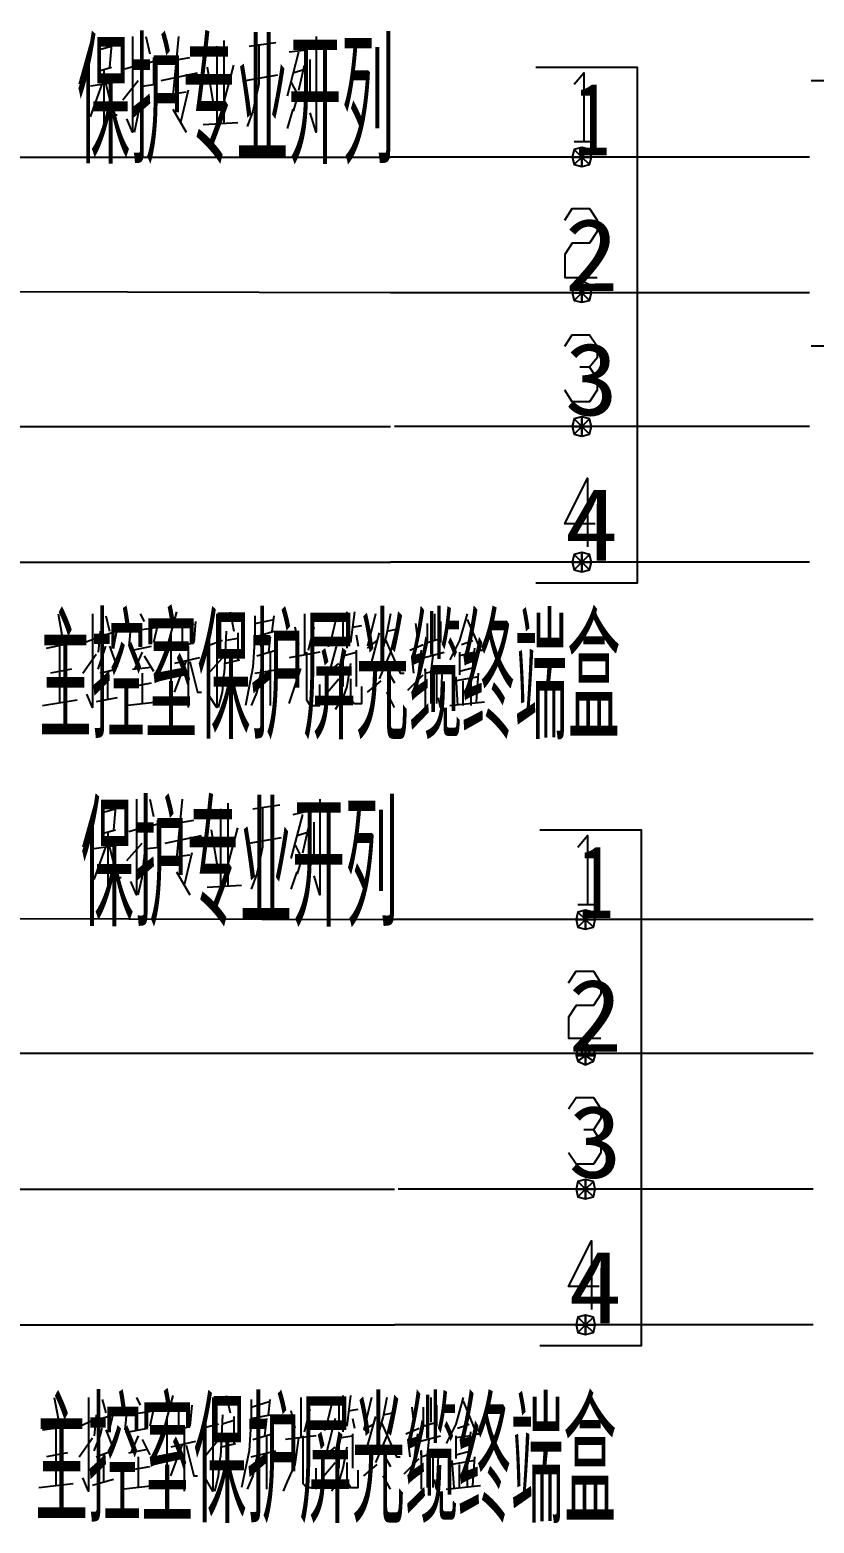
# Model space of a CAD drawing. Header units: metres. Extents: x 17 to 1757, y 17 to 1207.
# Drawn here: x 1166.2 to 1225.2, y 564.7 to 677.2 of the extents above; entities that cross this region are included whole.
import ezdxf

# ---------------------------------------------------------------- set-up
doc = ezdxf.new("R2010")
doc.units = ezdxf.units.M
for name, color, linetype in [('LINES', 7, 'Continuous'), ('POLYLINES', 4, 'Continuous'), ('RECTS', 7, 'Continuous'), ('TEXTS', 3, 'Continuous')]:
    doc.layers.add(name, color=color, linetype=linetype)

msp = doc.modelspace()

# ---------------------------------------------------------------- linework, layer by layer
at = {"layer": 'LINES'}
for p, q in [((1170.89, 676.66), (1169.88, 673.06)), ((1174.92, 676.66), (1175.21, 675.36)), ((1177.37, 676.66), (1176.94, 672.19)), ((1180.82, 670.18), (1180.82, 676.37)), ((1182.7, 675.94), (1184.71, 676.22)), ((1170.6, 675.22), (1170.6, 669.6)), ((1171.32, 676.08), (1171.32, 673.78)), ((1171.32, 675.65), (1172.33, 675.94)), ((1172.33, 676.08), (1172.18, 674.35)), ((1174.63, 675.22), (1174.63, 672.19)), ((1175.5, 675.07), (1175.5, 673.06)), ((1176.5, 674.78), (1178.23, 675.07)), ((1180.25, 675.94), (1180.25, 670.18)), ((1184.14, 676.08), (1184.14, 669.6)), ((1185.58, 672.19), (1186.44, 675.5)), ((1185.72, 675.5), (1187.02, 675.65)), ((1171.32, 674.06), (1172.33, 674.35)), ((1171.75, 674.21), (1171.75, 669.46)), ((1174.34, 674.5), (1173.34, 674.21)), ((1175.5, 674.78), (1174.63, 674.5)), ((1176.07, 673.34), (1178.81, 673.92)), ((1179.53, 674.35), (1179.96, 671.76)), ((1180.82, 671.76), (1181.54, 674.5)), ((1186.01, 673.92), (1186.87, 674.21)), ((1186.44, 672.62), (1186.87, 674.5)), ((1187.3, 672.05), (1187.3, 674.93)), ((1172.62, 673.2), (1170.74, 672.91)), ((1170.74, 670.61), (1171.61, 673.06)), ((1173.19, 671.9), (1174.34, 673.34)), ((1174.63, 672.91), (1175.64, 673.06)), ((1182.41, 673.34), (1184.86, 673.78)), ((1185.86, 673.2), (1186.3, 672.34)), ((1176.94, 672.34), (1177.94, 672.48)), ((1178.09, 672.62), (1177.51, 670.18)), ((1186.44, 672.48), (1186.01, 671.04)), ((1176.94, 671.18), (1177.94, 669.46)), ((1185.58, 669.74), (1186.01, 671.18)), ((1179.24, 670.03), (1181.83, 670.18)), ((1207.18, 668.74), (1208.47, 668.74)), ((1135.75, 667.58), (1193.35, 667.58)), ((1224.89, 667.58), (1193.35, 667.58)), ((1193.35, 657.36), (1135.75, 657.5)), ((1224.89, 657.36), (1193.35, 657.36)), ((1135.75, 647.28), (1193.35, 647.28)), ((1224.89, 647.28), (1193.64, 647.28)), ((1135.75, 637.06), (1193.35, 637.06)), ((1224.89, 637.06), (1193.35, 637.06)), ((1168.3, 633.17), (1168.58, 631.58)), ((1171.9, 633.02), (1172.18, 631.87)), ((1173.77, 632.3), (1173.62, 630.72)), ((1174.49, 633.17), (1174.78, 632.59)), ((1175.78, 632.3), (1175.5, 631.01)), ((1177.22, 633.31), (1176.22, 629.57)), ((1177.66, 632.74), (1177.66, 630.43)), ((1177.66, 632.16), (1178.52, 632.45)), ((1178.66, 632.59), (1178.52, 631.01)), ((1181.26, 633.31), (1181.54, 631.87)), ((1183.13, 632.45), (1184.57, 632.74)), ((1184.42, 631.87), (1184.57, 633.02)), ((1186.87, 633.17), (1186.87, 630.14)), ((1189.32, 633.17), (1188.74, 630.72)), ((1189.75, 632.74), (1189.75, 630.86)), ((1190.04, 633.31), (1190.04, 630.58)), ((1190.62, 633.31), (1190.33, 631.01)), ((1190.47, 632.16), (1191.19, 632.3)), ((1192.2, 633.17), (1191.62, 630.72)), ((1195.22, 632.45), (1195.37, 631.3)), ((1196.09, 632.45), (1196.09, 631.01)), ((1196.66, 633.17), (1196.66, 631.15)), ((1197.1, 632.59), (1197.1, 631.01)), ((1171.18, 631.3), (1170.31, 631.01)), ((1171.46, 631.87), (1171.32, 630.29)), ((1172.76, 631.87), (1171.46, 631.44)), ((1172.47, 630.58), (1172.76, 632.02)), ((1173.77, 631.87), (1175.78, 632.16)), ((1176.79, 631.73), (1176.79, 626.11)), ((1180.68, 631.15), (1179.53, 630.72)), ((1180.97, 631.87), (1180.82, 628.7)), ((1181.83, 631.3), (1180.97, 631.15)), ((1181.83, 631.73), (1181.83, 629.71)), ((1183.13, 631.44), (1184.57, 631.87)), ((1183.42, 631.3), (1183.7, 630.29)), ((1184.28, 631.44), (1184.14, 630.29)), ((1186.44, 630.86), (1186.15, 632.16)), ((1187.16, 630.43), (1187.59, 632.16)), ((1189.46, 631.44), (1188.74, 628.85)), ((1190.76, 631.58), (1190.9, 630.72)), ((1191.62, 630.58), (1192.34, 631.15)), ((1192.49, 631.73), (1191.77, 628.99)), ((1193.06, 631.87), (1193.78, 632.02)), ((1196.09, 631.01), (1197.1, 631.3)), ((1198.68, 630.86), (1199.54, 631.15)), ((1167.43, 630.58), (1169.45, 631.01)), ((1168.44, 626.54), (1168.44, 630.72)), ((1170.17, 628.7), (1171.18, 630.14)), ((1172.18, 630.72), (1172.76, 629.14)), ((1173.91, 630.43), (1175.35, 630.72)), ((1174.63, 630.29), (1174.06, 628.99)), ((1174.78, 630), (1175.5, 628.85)), ((1177.66, 630.72), (1178.52, 631.01)), ((1178.09, 630.72), (1178.09, 626.11)), ((1183.27, 630), (1184.71, 630.43)), ((1184.28, 630.29), (1184.28, 626.26)), ((1188.02, 630.29), (1185.72, 629.86)), ((1188.6, 630.72), (1189.32, 631.01)), ((1189.75, 630.29), (1189.75, 627.7)), ((1189.75, 630), (1190.76, 630.29)), ((1190.76, 630.43), (1190.76, 627.7)), ((1194.79, 630.43), (1195.8, 630.86)), ((1195.66, 630.43), (1195.37, 628.27)), ((1195.8, 629.86), (1197.38, 630.29)), ((1196.52, 630), (1196.38, 628.85)), ((1199.69, 630.29), (1198.54, 630)), ((1198.54, 630.29), (1198.54, 628.56)), ((1199.54, 629.14), (1199.69, 630.58)), ((1169.3, 628.99), (1167.72, 628.7)), ((1171.46, 628.7), (1172.62, 628.99)), ((1173.91, 628.99), (1175.35, 629.14)), ((1178.95, 629.86), (1177.08, 629.42)), ((1177.08, 627.26), (1177.94, 629.57)), ((1179.53, 628.56), (1180.68, 629.86)), ((1180.82, 629.42), (1181.98, 629.71)), ((1183.13, 628.7), (1185, 628.99)), ((1185.72, 626.4), (1186.58, 629.06)), ((1188.6, 628.7), (1189.46, 629.42)), ((1192.63, 629.57), (1191.62, 628.99)), ((1194.94, 629.86), (1195.08, 628.7)), ((1195.94, 628.7), (1197.24, 628.99)), ((1198.54, 628.85), (1199.69, 629.14)), ((1172.04, 626.69), (1172.04, 628.85)), ((1173.91, 627.7), (1175.35, 627.98)), ((1174.63, 628.7), (1174.63, 626.4)), ((1188.02, 626.26), (1188.02, 627.84)), ((1188.6, 627.26), (1189.46, 628.27)), ((1191.62, 627.26), (1192.63, 628.13)), ((1193.21, 628.7), (1193.64, 627.98)), ((1194.65, 627.41), (1195.8, 628.56)), ((1196.38, 628.85), (1196.38, 626.4)), ((1196.81, 628.85), (1196.81, 626.4)), ((1199.98, 628.42), (1198.25, 628.13)), ((1198.25, 628.42), (1198.39, 626.26)), ((1198.82, 626.26), (1198.82, 628.13)), ((1199.4, 628.27), (1199.4, 626.26)), ((1199.83, 626.54), (1199.98, 628.7)), ((1167.14, 626.26), (1169.74, 626.69)), ((1172.76, 626.83), (1171.18, 626.54)), ((1193.64, 626.11), (1193.06, 627.26)), ((1173.34, 626.26), (1175.78, 626.54)), ((1197.82, 626.26), (1200.41, 626.54)), ((1171.18, 619.2), (1170.17, 615.6)), ((1175.21, 619.2), (1175.5, 617.9)), ((1177.66, 619.2), (1177.22, 614.74)), ((1181.11, 612.72), (1181.11, 618.91)), ((1182.98, 618.48), (1185, 618.77)), ((1170.89, 617.76), (1170.89, 612.14)), ((1171.61, 618.62), (1171.61, 616.32)), ((1171.61, 618.19), (1172.62, 618.48)), ((1172.62, 618.62), (1172.47, 616.9)), ((1174.92, 617.76), (1174.78, 614.74)), ((1175.78, 617.62), (1175.78, 615.6)), ((1176.79, 617.33), (1178.52, 617.62)), ((1180.54, 618.48), (1180.54, 612.72)), ((1184.42, 618.62), (1184.42, 612.14)), ((1185.86, 614.74), (1186.73, 618.05)), ((1186.01, 618.05), (1187.3, 618.34)), ((1171.61, 616.61), (1172.62, 616.9)), ((1172.04, 616.75), (1172.04, 612)), ((1174.63, 617.04), (1173.62, 616.75)), ((1175.78, 617.33), (1174.92, 617.04)), ((1179.82, 616.9), (1180.25, 614.3)), ((1181.11, 614.3), (1181.83, 617.04)), ((1186.3, 616.46), (1187.16, 616.75)), ((1186.73, 615.17), (1187.16, 617.04)), ((1187.59, 614.59), (1187.59, 617.47)), ((1172.9, 615.74), (1171.03, 615.46)), ((1171.03, 613.15), (1171.9, 615.6)), ((1173.48, 614.59), (1174.63, 615.89)), ((1174.78, 615.46), (1175.93, 615.6)), ((1176.36, 615.89), (1179.1, 616.46)), ((1182.7, 615.89), (1185.14, 616.32)), ((1186.15, 615.74), (1186.58, 614.88)), ((1177.22, 614.88), (1178.23, 615.02)), ((1178.38, 615.17), (1177.8, 612.72)), ((1186.73, 615.02), (1186.3, 613.58)), ((1177.22, 613.73), (1178.23, 612)), ((1185.86, 612.43), (1186.3, 613.73)), ((1179.53, 612.58), (1182.12, 612.72)), ((1207.46, 611.28), (1208.76, 611.28)), ((1136.04, 610.27), (1193.64, 610.13)), ((1225.18, 610.13), (1193.64, 610.13)), ((1193.64, 600.05), (1136.04, 600.05)), ((1225.18, 600.05), (1193.64, 600.05)), ((1136.04, 589.82), (1193.64, 589.82)), ((1225.18, 589.82), (1193.93, 589.82)), ((1136.04, 579.6), (1193.64, 579.6)), ((1225.18, 579.6), (1193.64, 579.6)), ((1168.01, 574.13), (1168.3, 572.54)), ((1171.61, 573.98), (1171.9, 572.98)), ((1174.2, 574.13), (1174.49, 573.55)), ((1176.94, 574.27), (1175.93, 570.53)), ((1180.97, 574.27), (1181.26, 572.98)), ((1182.84, 573.41), (1184.28, 573.84)), ((1184.14, 572.83), (1184.28, 573.98)), ((1186.58, 574.13), (1186.58, 571.1)), ((1189.03, 574.13), (1188.46, 571.82)), ((1189.46, 573.84), (1189.46, 571.82)), ((1189.75, 574.27), (1189.75, 571.54)), ((1190.33, 574.27), (1190.04, 571.97)), ((1191.91, 574.13), (1191.34, 571.68)), ((1196.38, 574.13), (1196.38, 572.26)), ((1171.18, 572.83), (1171.03, 571.25)), ((1172.47, 572.83), (1171.18, 572.4)), ((1172.18, 571.68), (1172.47, 572.98)), ((1173.48, 573.26), (1173.34, 571.68)), ((1173.48, 572.83), (1175.5, 573.12)), ((1175.5, 573.26), (1175.21, 571.97)), ((1176.5, 572.69), (1176.5, 567.22)), ((1177.37, 573.7), (1177.37, 571.39)), ((1177.37, 573.26), (1178.23, 573.41)), ((1178.38, 573.55), (1178.23, 571.97)), ((1180.68, 572.83), (1180.54, 569.66)), ((1181.54, 572.69), (1181.54, 570.67)), ((1182.84, 572.54), (1184.28, 572.83)), ((1186.15, 571.82), (1185.86, 573.12)), ((1186.87, 571.54), (1187.3, 573.26)), ((1190.18, 573.12), (1190.9, 573.26)), ((1192.2, 572.69), (1191.48, 570.1)), ((1192.78, 572.83), (1193.5, 572.98)), ((1194.94, 573.41), (1195.08, 572.26)), ((1195.8, 573.41), (1195.8, 571.97)), ((1196.81, 573.55), (1196.81, 571.97)), ((1167.14, 571.68), (1169.16, 571.97)), ((1168.15, 567.5), (1168.15, 571.82)), ((1170.89, 572.4), (1170.02, 571.97)), ((1171.9, 571.68), (1172.47, 570.24)), ((1173.62, 571.54), (1175.06, 571.82)), ((1177.37, 571.68), (1178.23, 571.97)), ((1177.8, 571.82), (1177.8, 567.07)), ((1180.39, 572.11), (1179.24, 571.82)), ((1181.54, 572.4), (1180.68, 572.11)), ((1183.13, 572.4), (1183.42, 571.25)), ((1183.99, 572.54), (1183.85, 571.25)), ((1188.31, 571.68), (1189.03, 571.97)), ((1189.18, 572.54), (1188.46, 569.81)), ((1190.47, 572.54), (1190.62, 571.82)), ((1191.34, 571.68), (1192.06, 572.11)), ((1194.5, 571.39), (1195.51, 571.82)), ((1195.8, 571.97), (1196.81, 572.26)), ((1198.39, 571.82), (1199.26, 572.11)), ((1199.26, 570.1), (1199.4, 571.54)), ((1169.88, 569.66), (1170.89, 571.1)), ((1174.34, 571.25), (1173.77, 569.95)), ((1174.63, 570.96), (1175.21, 569.81)), ((1178.66, 570.82), (1176.79, 570.38)), ((1176.79, 568.22), (1177.66, 570.53)), ((1179.24, 569.52), (1180.39, 570.96)), ((1180.54, 570.38), (1181.69, 570.67)), ((1182.98, 570.96), (1184.42, 571.39)), ((1183.99, 571.25), (1183.99, 567.22)), ((1187.74, 571.25), (1185.43, 570.96)), ((1188.31, 569.66), (1189.18, 570.38)), ((1189.46, 571.25), (1189.46, 568.8)), ((1189.46, 571.1), (1190.47, 571.25)), ((1190.47, 571.39), (1190.47, 568.8)), ((1192.34, 570.53), (1191.34, 569.95)), ((1194.65, 570.96), (1194.79, 569.66)), ((1195.37, 571.39), (1195.08, 569.23)), ((1195.51, 570.82), (1197.1, 571.25)), ((1196.23, 570.96), (1196.09, 569.81)), ((1199.4, 571.25), (1198.25, 571.1)), ((1198.25, 571.25), (1198.25, 569.52)), ((1169.02, 569.95), (1167.43, 569.66)), ((1171.18, 569.66), (1172.33, 570.1)), ((1171.75, 567.79), (1171.75, 569.81)), ((1173.62, 569.95), (1175.06, 570.24)), ((1174.34, 569.66), (1174.34, 567.36)), ((1182.84, 569.66), (1184.71, 570.1)), ((1192.92, 569.66), (1193.35, 568.94)), ((1194.36, 568.37), (1195.51, 569.52)), ((1195.66, 569.66), (1196.95, 570.1)), ((1196.09, 569.81), (1196.09, 567.36)), ((1196.52, 569.81), (1196.52, 567.36)), ((1199.69, 569.38), (1197.96, 569.09)), ((1197.96, 569.38), (1198.1, 567.36)), ((1198.25, 569.81), (1199.4, 570.1)), ((1199.54, 567.5), (1199.69, 569.66)), ((1173.62, 568.66), (1175.21, 568.94)), ((1187.74, 567.22), (1187.74, 568.8)), ((1188.31, 568.22), (1189.18, 569.23)), ((1191.34, 568.22), (1192.34, 569.09)), ((1193.35, 567.22), (1192.78, 568.22)), ((1198.54, 567.36), (1198.54, 569.09)), ((1199.11, 569.23), (1199.11, 567.36)), ((1166.86, 567.36), (1169.45, 567.65)), ((1172.47, 567.94), (1170.89, 567.5)), ((1173.05, 567.22), (1175.5, 567.5)), ((1197.53, 567.22), (1200.12, 567.5))]:
    msp.add_line(p, q, dxfattribs=at)
at = {"layer": 'POLYLINES'}
for points in [[(1173.91, 676.66), (1173.91, 669.46), (1173.48, 670.46)], [(1187.74, 676.66), (1187.74, 669.46), (1187.3, 670.9)], [(1183.42, 676.08), (1183.42, 673.06), (1182.98, 671.04), (1182.55, 669.89)], [(1207.18, 673.06), (1207.9, 673.92), (1207.9, 668.74)], [(1171.9, 673.06), (1172.47, 670.75), (1172.76, 670.75)], [(1174.06, 669.46), (1174.34, 670.75), (1174.63, 672.19)], [(1207.75, 667.58), (1207.75, 668.3), (1207.18, 668.16), (1207.75, 667.58)], [(1207.75, 667.58), (1207.75, 668.3), (1207.18, 668.16), (1207.75, 667.58)], [(1207.75, 667.58), (1207.75, 668.3), (1207.18, 668.16), (1207.75, 667.58)], [(1207.75, 667.58), (1207.75, 668.3), (1207.18, 668.16), (1207.75, 667.58)], [(1207.75, 667.58), (1208.33, 668.16), (1207.75, 668.3), (1207.75, 667.58)], [(1207.75, 667.58), (1208.33, 668.16), (1207.75, 668.3), (1207.75, 667.58)], [(1207.75, 667.58), (1208.33, 668.16), (1207.75, 668.3), (1207.75, 667.58)], [(1207.75, 667.58), (1208.33, 668.16), (1207.75, 668.3), (1207.75, 667.58)], [(1207.75, 667.58), (1207.18, 668.16), (1207.03, 667.58), (1207.75, 667.58)], [(1207.75, 667.58), (1207.18, 668.16), (1207.03, 667.58), (1207.75, 667.58)], [(1207.75, 667.58), (1207.18, 668.16), (1207.03, 667.58), (1207.75, 667.58)], [(1207.75, 667.58), (1207.18, 668.16), (1207.03, 667.58), (1207.75, 667.58)], [(1207.75, 667.58), (1207.03, 667.58), (1207.18, 667.01), (1207.75, 667.58)], [(1207.75, 667.58), (1207.03, 667.58), (1207.18, 667.01), (1207.75, 667.58)], [(1207.75, 667.58), (1207.03, 667.58), (1207.18, 667.01), (1207.75, 667.58)], [(1207.75, 667.58), (1207.03, 667.58), (1207.18, 667.01), (1207.75, 667.58)], [(1207.75, 667.58), (1207.18, 667.01), (1207.75, 666.86), (1207.75, 667.58)], [(1207.75, 667.58), (1207.18, 667.01), (1207.75, 666.86), (1207.75, 667.58)], [(1207.75, 667.58), (1207.18, 667.01), (1207.75, 666.86), (1207.75, 667.58)], [(1207.75, 667.58), (1207.18, 667.01), (1207.75, 666.86), (1207.75, 667.58)], [(1207.75, 667.58), (1208.47, 667.58), (1208.33, 668.16), (1207.75, 667.58)], [(1207.75, 667.58), (1208.47, 667.58), (1208.33, 668.16), (1207.75, 667.58)], [(1207.75, 667.58), (1208.47, 667.58), (1208.33, 668.16), (1207.75, 667.58)], [(1207.75, 667.58), (1208.47, 667.58), (1208.33, 668.16), (1207.75, 667.58)], [(1207.75, 667.58), (1208.33, 667.01), (1208.47, 667.58), (1207.75, 667.58)], [(1207.75, 667.58), (1208.33, 667.01), (1208.47, 667.58), (1207.75, 667.58)], [(1207.75, 667.58), (1207.75, 666.86), (1208.33, 667.01), (1207.75, 667.58)], [(1207.75, 667.58), (1207.75, 666.86), (1208.33, 667.01), (1207.75, 667.58)], [(1207.75, 667.58), (1208.33, 667.01), (1208.47, 667.58), (1207.75, 667.58)], [(1207.75, 667.58), (1208.33, 667.01), (1208.47, 667.58), (1207.75, 667.58)], [(1207.75, 667.58), (1207.75, 666.86), (1208.33, 667.01), (1207.75, 667.58)], [(1207.75, 667.58), (1207.75, 666.86), (1208.33, 667.01), (1207.75, 667.58)], [(1206.46, 662.83), (1207.03, 663.7), (1208.33, 663.7), (1208.9, 662.83), (1208.9, 661.97), (1208.33, 661.1), (1207.03, 661.1), (1206.46, 660.24), (1206.46, 658.51), (1208.9, 658.51)], [(1207.75, 657.36), (1207.75, 658.22), (1207.18, 657.94), (1207.75, 657.36)], [(1207.75, 657.36), (1207.75, 658.22), (1207.18, 657.94), (1207.75, 657.36)], [(1207.75, 657.36), (1207.75, 658.22), (1207.18, 657.94), (1207.75, 657.36)], [(1207.75, 657.36), (1207.75, 658.22), (1207.18, 657.94), (1207.75, 657.36)], [(1207.75, 657.36), (1208.33, 657.94), (1207.75, 658.22), (1207.75, 657.36)], [(1207.75, 657.36), (1208.33, 657.94), (1207.75, 658.22), (1207.75, 657.36)], [(1207.75, 657.36), (1208.33, 657.94), (1207.75, 658.22), (1207.75, 657.36)], [(1207.75, 657.36), (1208.33, 657.94), (1207.75, 658.22), (1207.75, 657.36)], [(1207.75, 657.36), (1207.18, 657.94), (1207.03, 657.36), (1207.75, 657.36)], [(1207.75, 657.36), (1207.18, 657.94), (1207.03, 657.36), (1207.75, 657.36)], [(1207.75, 657.36), (1207.18, 657.94), (1207.03, 657.36), (1207.75, 657.36)], [(1207.75, 657.36), (1207.18, 657.94), (1207.03, 657.36), (1207.75, 657.36)], [(1207.75, 657.36), (1207.03, 657.36), (1207.18, 656.78), (1207.75, 657.36)], [(1207.75, 657.36), (1207.03, 657.36), (1207.18, 656.78), (1207.75, 657.36)], [(1207.75, 657.36), (1207.03, 657.36), (1207.18, 656.78), (1207.75, 657.36)], [(1207.75, 657.36), (1207.03, 657.36), (1207.18, 656.78), (1207.75, 657.36)], [(1207.75, 657.36), (1207.18, 656.78), (1207.75, 656.64), (1207.75, 657.36)], [(1207.75, 657.36), (1207.18, 656.78), (1207.75, 656.64), (1207.75, 657.36)], [(1207.75, 657.36), (1207.18, 656.78), (1207.75, 656.64), (1207.75, 657.36)], [(1207.75, 657.36), (1207.18, 656.78), (1207.75, 656.64), (1207.75, 657.36)], [(1207.75, 657.36), (1208.47, 657.36), (1208.33, 657.94), (1207.75, 657.36)], [(1207.75, 657.36), (1208.47, 657.36), (1208.33, 657.94), (1207.75, 657.36)], [(1207.75, 657.36), (1208.47, 657.36), (1208.33, 657.94), (1207.75, 657.36)], [(1207.75, 657.36), (1208.47, 657.36), (1208.33, 657.94), (1207.75, 657.36)], [(1207.75, 657.36), (1208.33, 656.78), (1208.47, 657.36), (1207.75, 657.36)], [(1207.75, 657.36), (1208.33, 656.78), (1208.47, 657.36), (1207.75, 657.36)], [(1207.75, 657.36), (1207.75, 656.64), (1208.33, 656.78), (1207.75, 657.36)], [(1207.75, 657.36), (1207.75, 656.64), (1208.33, 656.78), (1207.75, 657.36)], [(1207.75, 657.36), (1208.33, 656.78), (1208.47, 657.36), (1207.75, 657.36)], [(1207.75, 657.36), (1208.33, 656.78), (1208.47, 657.36), (1207.75, 657.36)], [(1207.75, 657.36), (1207.75, 656.64), (1208.33, 656.78), (1207.75, 657.36)], [(1207.75, 657.36), (1207.75, 656.64), (1208.33, 656.78), (1207.75, 657.36)], [(1206.46, 653.33), (1207.03, 654.19), (1208.33, 654.19), (1208.9, 653.33), (1208.9, 652.46), (1208.33, 651.74), (1207.61, 651.74)], [(1208.33, 651.74), (1208.9, 650.88), (1208.9, 650.02), (1208.33, 649.15), (1207.03, 649.15), (1206.46, 650.02)], [(1207.75, 647.28), (1207.75, 648), (1207.18, 647.86), (1207.75, 647.28)], [(1207.75, 647.28), (1207.75, 648), (1207.18, 647.86), (1207.75, 647.28)], [(1207.75, 647.28), (1207.75, 648), (1207.18, 647.86), (1207.75, 647.28)], [(1207.75, 647.28), (1207.75, 648), (1207.18, 647.86), (1207.75, 647.28)], [(1207.75, 647.28), (1208.33, 647.86), (1207.75, 648), (1207.75, 647.28)], [(1207.75, 647.28), (1208.33, 647.86), (1207.75, 648), (1207.75, 647.28)], [(1207.75, 647.28), (1208.33, 647.86), (1207.75, 648), (1207.75, 647.28)], [(1207.75, 647.28), (1208.33, 647.86), (1207.75, 648), (1207.75, 647.28)], [(1207.75, 647.28), (1207.18, 647.86), (1207.03, 647.28), (1207.75, 647.28)], [(1207.75, 647.28), (1207.18, 647.86), (1207.03, 647.28), (1207.75, 647.28)], [(1207.75, 647.28), (1207.18, 647.86), (1207.03, 647.28), (1207.75, 647.28)], [(1207.75, 647.28), (1207.18, 647.86), (1207.03, 647.28), (1207.75, 647.28)], [(1207.75, 647.28), (1207.03, 647.28), (1207.18, 646.7), (1207.75, 647.28)], [(1207.75, 647.28), (1207.03, 647.28), (1207.18, 646.7), (1207.75, 647.28)], [(1207.75, 647.28), (1207.03, 647.28), (1207.18, 646.7), (1207.75, 647.28)], [(1207.75, 647.28), (1207.03, 647.28), (1207.18, 646.7), (1207.75, 647.28)], [(1207.75, 647.28), (1207.18, 646.7), (1207.75, 646.56), (1207.75, 647.28)], [(1207.75, 647.28), (1207.18, 646.7), (1207.75, 646.56), (1207.75, 647.28)], [(1207.75, 647.28), (1207.18, 646.7), (1207.75, 646.56), (1207.75, 647.28)], [(1207.75, 647.28), (1207.18, 646.7), (1207.75, 646.56), (1207.75, 647.28)], [(1207.75, 647.28), (1208.47, 647.28), (1208.33, 647.86), (1207.75, 647.28)], [(1207.75, 647.28), (1208.47, 647.28), (1208.33, 647.86), (1207.75, 647.28)], [(1207.75, 647.28), (1208.47, 647.28), (1208.33, 647.86), (1207.75, 647.28)], [(1207.75, 647.28), (1208.47, 647.28), (1208.33, 647.86), (1207.75, 647.28)], [(1207.75, 647.28), (1208.33, 646.7), (1208.47, 647.28), (1207.75, 647.28)], [(1207.75, 647.28), (1208.33, 646.7), (1208.47, 647.28), (1207.75, 647.28)], [(1207.75, 647.28), (1207.75, 646.56), (1208.33, 646.7), (1207.75, 647.28)], [(1207.75, 647.28), (1207.75, 646.56), (1208.33, 646.7), (1207.75, 647.28)], [(1207.75, 647.28), (1208.33, 646.7), (1208.47, 647.28), (1207.75, 647.28)], [(1207.75, 647.28), (1208.33, 646.7), (1208.47, 647.28), (1207.75, 647.28)], [(1207.75, 647.28), (1207.75, 646.56), (1208.33, 646.7), (1207.75, 647.28)], [(1207.75, 647.28), (1207.75, 646.56), (1208.33, 646.7), (1207.75, 647.28)], [(1208.76, 639.94), (1206.46, 639.94), (1208.18, 643.39), (1208.18, 638.21)], [(1207.75, 637.06), (1207.18, 637.63), (1207.03, 637.06), (1207.75, 637.06)], [(1207.75, 637.06), (1207.18, 637.63), (1207.03, 637.06), (1207.75, 637.06)], [(1207.75, 637.06), (1207.18, 637.63), (1207.03, 637.06), (1207.75, 637.06)], [(1207.75, 637.06), (1207.18, 637.63), (1207.03, 637.06), (1207.75, 637.06)], [(1207.75, 637.06), (1207.03, 637.06), (1207.18, 636.48), (1207.75, 637.06)], [(1207.75, 637.06), (1207.03, 637.06), (1207.18, 636.48), (1207.75, 637.06)], [(1207.75, 637.06), (1207.03, 637.06), (1207.18, 636.48), (1207.75, 637.06)], [(1207.75, 637.06), (1207.03, 637.06), (1207.18, 636.48), (1207.75, 637.06)], [(1207.75, 637.06), (1207.75, 637.78), (1207.18, 637.63), (1207.75, 637.06)], [(1207.75, 637.06), (1207.75, 637.78), (1207.18, 637.63), (1207.75, 637.06)], [(1207.75, 637.06), (1207.75, 637.78), (1207.18, 637.63), (1207.75, 637.06)], [(1207.75, 637.06), (1207.75, 637.78), (1207.18, 637.63), (1207.75, 637.06)], [(1207.75, 637.06), (1207.18, 636.48), (1207.75, 636.34), (1207.75, 637.06)], [(1207.75, 637.06), (1207.18, 636.48), (1207.75, 636.34), (1207.75, 637.06)], [(1207.75, 637.06), (1207.18, 636.48), (1207.75, 636.34), (1207.75, 637.06)], [(1207.75, 637.06), (1207.18, 636.48), (1207.75, 636.34), (1207.75, 637.06)], [(1207.75, 637.06), (1208.33, 637.63), (1207.75, 637.78), (1207.75, 637.06)], [(1207.75, 637.06), (1208.33, 637.63), (1207.75, 637.78), (1207.75, 637.06)], [(1207.75, 637.06), (1208.33, 637.63), (1207.75, 637.78), (1207.75, 637.06)], [(1207.75, 637.06), (1208.33, 637.63), (1207.75, 637.78), (1207.75, 637.06)], [(1207.75, 637.06), (1208.47, 637.06), (1208.33, 637.63), (1207.75, 637.06)], [(1207.75, 637.06), (1208.47, 637.06), (1208.33, 637.63), (1207.75, 637.06)], [(1207.75, 637.06), (1208.47, 637.06), (1208.33, 637.63), (1207.75, 637.06)], [(1207.75, 637.06), (1208.47, 637.06), (1208.33, 637.63), (1207.75, 637.06)], [(1207.75, 637.06), (1208.33, 636.48), (1208.47, 637.06), (1207.75, 637.06)], [(1207.75, 637.06), (1208.33, 636.48), (1208.47, 637.06), (1207.75, 637.06)], [(1207.75, 637.06), (1207.75, 636.34), (1208.33, 636.48), (1207.75, 637.06)], [(1207.75, 637.06), (1207.75, 636.34), (1208.33, 636.48), (1207.75, 637.06)], [(1207.75, 637.06), (1208.33, 636.48), (1208.47, 637.06), (1207.75, 637.06)], [(1207.75, 637.06), (1208.33, 636.48), (1208.47, 637.06), (1207.75, 637.06)], [(1207.75, 637.06), (1207.75, 636.34), (1208.33, 636.48), (1207.75, 637.06)], [(1207.75, 637.06), (1207.75, 636.34), (1208.33, 636.48), (1207.75, 637.06)], [(1170.89, 633.17), (1170.89, 626.11), (1170.46, 627.12)], [(1180.25, 633.17), (1180.25, 626.11), (1179.67, 626.98)], [(1183.13, 633.02), (1183.13, 631.44), (1182.98, 629.14), (1182.41, 626.26)], [(1193.35, 633.17), (1193.06, 631.73), (1192.63, 630)], [(1199.11, 633.17), (1198.54, 631.15), (1197.82, 629.71)], [(1199.11, 632.74), (1200.12, 630.43), (1200.41, 630.43)], [(1193.78, 632.16), (1193.35, 630.29), (1192.49, 628.27)], [(1192.92, 631.3), (1194.07, 628.7), (1194.36, 628.7)], [(1171.32, 628.99), (1171.75, 630.29), (1171.9, 630.72)], [(1183.7, 630), (1183.56, 628.7), (1183.27, 627.26), (1182.84, 626.26)], [(1187.02, 630.29), (1187.02, 626.69), (1187.3, 626.26), (1188.02, 626.26)], [(1178.23, 629.57), (1178.81, 627.26), (1179.1, 627.26)], [(1190.33, 629.42), (1190.04, 627.7), (1189.75, 626.83), (1189.18, 625.97)], [(1195.94, 628.85), (1195.94, 628.99), (1195.94, 626.11)], [(1197.24, 629.14), (1197.1, 626.11), (1196.95, 626.83)], [(1180.39, 626.11), (1180.68, 627.26), (1180.82, 628.7)], [(1190.33, 628.27), (1190.33, 626.69), (1190.62, 626.4), (1191.19, 626.4), (1191.19, 627.7)], [(1174.2, 619.2), (1174.2, 612), (1173.77, 613.01)], [(1188.02, 619.2), (1188.02, 612), (1187.59, 613.44)], [(1183.7, 618.62), (1183.7, 615.6), (1183.27, 613.58), (1182.84, 612.43)], [(1172.18, 615.6), (1172.76, 613.3), (1173.05, 613.3)], [(1207.46, 615.6), (1208.18, 616.46), (1208.18, 611.28)], [(1174.34, 612), (1174.63, 613.3), (1174.78, 614.74)], [(1208.04, 610.13), (1207.46, 610.7), (1207.32, 610.13), (1208.04, 610.13)], [(1208.04, 610.13), (1207.46, 610.7), (1207.32, 610.13), (1208.04, 610.13)], [(1208.04, 610.13), (1207.46, 610.7), (1207.32, 610.13), (1208.04, 610.13)], [(1208.04, 610.13), (1207.46, 610.7), (1207.32, 610.13), (1208.04, 610.13)], [(1208.04, 610.13), (1207.32, 610.13), (1207.46, 609.55), (1208.04, 610.13)], [(1208.04, 610.13), (1207.32, 610.13), (1207.46, 609.55), (1208.04, 610.13)], [(1208.04, 610.13), (1207.32, 610.13), (1207.46, 609.55), (1208.04, 610.13)], [(1208.04, 610.13), (1207.32, 610.13), (1207.46, 609.55), (1208.04, 610.13)], [(1208.04, 610.13), (1208.04, 610.85), (1207.46, 610.7), (1208.04, 610.13)], [(1208.04, 610.13), (1208.04, 610.85), (1207.46, 610.7), (1208.04, 610.13)], [(1208.04, 610.13), (1208.04, 610.85), (1207.46, 610.7), (1208.04, 610.13)], [(1208.04, 610.13), (1208.04, 610.85), (1207.46, 610.7), (1208.04, 610.13)], [(1208.04, 610.13), (1207.46, 609.55), (1208.04, 609.41), (1208.04, 610.13)], [(1208.04, 610.13), (1207.46, 609.55), (1208.04, 609.41), (1208.04, 610.13)], [(1208.04, 610.13), (1207.46, 609.55), (1208.04, 609.41), (1208.04, 610.13)], [(1208.04, 610.13), (1207.46, 609.55), (1208.04, 609.41), (1208.04, 610.13)], [(1208.04, 610.13), (1208.62, 610.7), (1208.04, 610.85), (1208.04, 610.13)], [(1208.04, 610.13), (1208.62, 610.7), (1208.04, 610.85), (1208.04, 610.13)], [(1208.04, 610.13), (1208.62, 610.7), (1208.04, 610.85), (1208.04, 610.13)], [(1208.04, 610.13), (1208.62, 610.7), (1208.04, 610.85), (1208.04, 610.13)], [(1208.04, 610.13), (1208.76, 610.13), (1208.62, 610.7), (1208.04, 610.13)], [(1208.04, 610.13), (1208.76, 610.13), (1208.62, 610.7), (1208.04, 610.13)], [(1208.04, 610.13), (1208.76, 610.13), (1208.62, 610.7), (1208.04, 610.13)], [(1208.04, 610.13), (1208.76, 610.13), (1208.62, 610.7), (1208.04, 610.13)], [(1208.04, 610.13), (1208.62, 609.55), (1208.76, 610.13), (1208.04, 610.13)], [(1208.04, 610.13), (1208.62, 609.55), (1208.76, 610.13), (1208.04, 610.13)], [(1208.04, 610.13), (1208.04, 609.41), (1208.62, 609.55), (1208.04, 610.13)], [(1208.04, 610.13), (1208.04, 609.41), (1208.62, 609.55), (1208.04, 610.13)], [(1208.04, 610.13), (1208.62, 609.55), (1208.76, 610.13), (1208.04, 610.13)], [(1208.04, 610.13), (1208.62, 609.55), (1208.76, 610.13), (1208.04, 610.13)], [(1208.04, 610.13), (1208.04, 609.41), (1208.62, 609.55), (1208.04, 610.13)], [(1208.04, 610.13), (1208.04, 609.41), (1208.62, 609.55), (1208.04, 610.13)], [(1206.74, 605.38), (1207.32, 606.24), (1208.62, 606.24), (1209.19, 605.38), (1209.19, 604.51), (1208.62, 603.65), (1207.32, 603.65), (1206.74, 602.78), (1206.74, 601.2), (1209.19, 601.2)], [(1208.04, 599.9), (1208.04, 600.77), (1207.46, 600.48), (1208.04, 599.9)], [(1208.04, 599.9), (1208.04, 600.77), (1207.46, 600.48), (1208.04, 599.9)], [(1208.04, 599.9), (1208.04, 600.77), (1207.46, 600.48), (1208.04, 599.9)], [(1208.04, 599.9), (1208.04, 600.77), (1207.46, 600.48), (1208.04, 599.9)], [(1208.04, 599.9), (1208.62, 600.48), (1208.04, 600.77), (1208.04, 599.9)], [(1208.04, 599.9), (1208.62, 600.48), (1208.04, 600.77), (1208.04, 599.9)], [(1208.04, 599.9), (1208.62, 600.48), (1208.04, 600.77), (1208.04, 599.9)], [(1208.04, 599.9), (1208.62, 600.48), (1208.04, 600.77), (1208.04, 599.9)], [(1208.04, 599.9), (1207.46, 600.48), (1207.32, 599.9), (1208.04, 599.9)], [(1208.04, 599.9), (1207.46, 600.48), (1207.32, 599.9), (1208.04, 599.9)], [(1208.04, 599.9), (1207.46, 600.48), (1207.32, 599.9), (1208.04, 599.9)], [(1208.04, 599.9), (1207.46, 600.48), (1207.32, 599.9), (1208.04, 599.9)], [(1208.04, 599.9), (1207.32, 599.9), (1207.46, 599.47), (1208.04, 599.9)], [(1208.04, 599.9), (1207.32, 599.9), (1207.46, 599.47), (1208.04, 599.9)], [(1208.04, 599.9), (1207.32, 599.9), (1207.46, 599.47), (1208.04, 599.9)], [(1208.04, 599.9), (1207.32, 599.9), (1207.46, 599.47), (1208.04, 599.9)], [(1208.04, 599.9), (1207.46, 599.47), (1208.04, 599.18), (1208.04, 599.9)], [(1208.04, 599.9), (1207.46, 599.47), (1208.04, 599.18), (1208.04, 599.9)], [(1208.04, 599.9), (1207.46, 599.47), (1208.04, 599.18), (1208.04, 599.9)], [(1208.04, 599.9), (1207.46, 599.47), (1208.04, 599.18), (1208.04, 599.9)], [(1208.04, 599.9), (1208.76, 599.9), (1208.62, 600.48), (1208.04, 599.9)], [(1208.04, 599.9), (1208.76, 599.9), (1208.62, 600.48), (1208.04, 599.9)], [(1208.04, 599.9), (1208.76, 599.9), (1208.62, 600.48), (1208.04, 599.9)], [(1208.04, 599.9), (1208.76, 599.9), (1208.62, 600.48), (1208.04, 599.9)], [(1208.04, 599.9), (1208.62, 599.47), (1208.76, 599.9), (1208.04, 599.9)], [(1208.04, 599.9), (1208.62, 599.47), (1208.76, 599.9), (1208.04, 599.9)], [(1208.04, 599.9), (1208.04, 599.18), (1208.62, 599.47), (1208.04, 599.9)], [(1208.04, 599.9), (1208.04, 599.18), (1208.62, 599.47), (1208.04, 599.9)], [(1208.04, 599.9), (1208.62, 599.47), (1208.76, 599.9), (1208.04, 599.9)], [(1208.04, 599.9), (1208.62, 599.47), (1208.76, 599.9), (1208.04, 599.9)], [(1208.04, 599.9), (1208.04, 599.18), (1208.62, 599.47), (1208.04, 599.9)], [(1208.04, 599.9), (1208.04, 599.18), (1208.62, 599.47), (1208.04, 599.9)], [(1206.74, 595.87), (1207.32, 596.74), (1208.62, 596.74), (1209.19, 595.87), (1209.19, 595.15), (1208.62, 594.29), (1207.9, 594.29)], [(1208.62, 594.29), (1209.19, 593.42), (1209.19, 592.56), (1208.62, 591.7), (1207.32, 591.7), (1206.74, 592.56)], [(1208.04, 589.82), (1207.46, 590.4), (1207.32, 589.82), (1208.04, 589.82)], [(1208.04, 589.82), (1207.46, 590.4), (1207.32, 589.82), (1208.04, 589.82)], [(1208.04, 589.82), (1207.46, 590.4), (1207.32, 589.82), (1208.04, 589.82)], [(1208.04, 589.82), (1207.46, 590.4), (1207.32, 589.82), (1208.04, 589.82)], [(1208.04, 589.82), (1207.32, 589.82), (1207.46, 589.25), (1208.04, 589.82)], [(1208.04, 589.82), (1207.32, 589.82), (1207.46, 589.25), (1208.04, 589.82)], [(1208.04, 589.82), (1207.32, 589.82), (1207.46, 589.25), (1208.04, 589.82)], [(1208.04, 589.82), (1207.32, 589.82), (1207.46, 589.25), (1208.04, 589.82)], [(1208.04, 589.82), (1208.04, 590.54), (1207.46, 590.4), (1208.04, 589.82)], [(1208.04, 589.82), (1208.04, 590.54), (1207.46, 590.4), (1208.04, 589.82)], [(1208.04, 589.82), (1208.04, 590.54), (1207.46, 590.4), (1208.04, 589.82)], [(1208.04, 589.82), (1208.04, 590.54), (1207.46, 590.4), (1208.04, 589.82)], [(1208.04, 589.82), (1207.46, 589.25), (1208.04, 589.1), (1208.04, 589.82)], [(1208.04, 589.82), (1207.46, 589.25), (1208.04, 589.1), (1208.04, 589.82)], [(1208.04, 589.82), (1207.46, 589.25), (1208.04, 589.1), (1208.04, 589.82)], [(1208.04, 589.82), (1207.46, 589.25), (1208.04, 589.1), (1208.04, 589.82)], [(1208.04, 589.82), (1208.62, 590.4), (1208.04, 590.54), (1208.04, 589.82)], [(1208.04, 589.82), (1208.62, 590.4), (1208.04, 590.54), (1208.04, 589.82)], [(1208.04, 589.82), (1208.62, 590.4), (1208.04, 590.54), (1208.04, 589.82)], [(1208.04, 589.82), (1208.62, 590.4), (1208.04, 590.54), (1208.04, 589.82)], [(1208.04, 589.82), (1208.76, 589.82), (1208.62, 590.4), (1208.04, 589.82)], [(1208.04, 589.82), (1208.76, 589.82), (1208.62, 590.4), (1208.04, 589.82)], [(1208.04, 589.82), (1208.76, 589.82), (1208.62, 590.4), (1208.04, 589.82)], [(1208.04, 589.82), (1208.76, 589.82), (1208.62, 590.4), (1208.04, 589.82)], [(1208.04, 589.82), (1208.62, 589.25), (1208.76, 589.82), (1208.04, 589.82)], [(1208.04, 589.82), (1208.62, 589.25), (1208.76, 589.82), (1208.04, 589.82)], [(1208.04, 589.82), (1208.04, 589.1), (1208.62, 589.25), (1208.04, 589.82)], [(1208.04, 589.82), (1208.04, 589.1), (1208.62, 589.25), (1208.04, 589.82)], [(1208.04, 589.82), (1208.62, 589.25), (1208.76, 589.82), (1208.04, 589.82)], [(1208.04, 589.82), (1208.62, 589.25), (1208.76, 589.82), (1208.04, 589.82)], [(1208.04, 589.82), (1208.04, 589.1), (1208.62, 589.25), (1208.04, 589.82)], [(1208.04, 589.82), (1208.04, 589.1), (1208.62, 589.25), (1208.04, 589.82)], [(1209.05, 582.48), (1206.74, 582.48), (1208.47, 585.94), (1208.47, 580.75)], [(1208.04, 579.6), (1207.46, 580.18), (1207.32, 579.6), (1208.04, 579.6)], [(1208.04, 579.6), (1207.46, 580.18), (1207.32, 579.6), (1208.04, 579.6)], [(1208.04, 579.6), (1207.46, 580.18), (1207.32, 579.6), (1208.04, 579.6)], [(1208.04, 579.6), (1207.46, 580.18), (1207.32, 579.6), (1208.04, 579.6)], [(1208.04, 579.6), (1207.32, 579.6), (1207.46, 579.02), (1208.04, 579.6)], [(1208.04, 579.6), (1207.32, 579.6), (1207.46, 579.02), (1208.04, 579.6)], [(1208.04, 579.6), (1207.32, 579.6), (1207.46, 579.02), (1208.04, 579.6)], [(1208.04, 579.6), (1207.32, 579.6), (1207.46, 579.02), (1208.04, 579.6)], [(1208.04, 579.6), (1208.04, 580.32), (1207.46, 580.18), (1208.04, 579.6)], [(1208.04, 579.6), (1208.04, 580.32), (1207.46, 580.18), (1208.04, 579.6)], [(1208.04, 579.6), (1208.04, 580.32), (1207.46, 580.18), (1208.04, 579.6)], [(1208.04, 579.6), (1208.04, 580.32), (1207.46, 580.18), (1208.04, 579.6)], [(1208.04, 579.6), (1207.46, 579.02), (1208.04, 578.88), (1208.04, 579.6)], [(1208.04, 579.6), (1207.46, 579.02), (1208.04, 578.88), (1208.04, 579.6)], [(1208.04, 579.6), (1207.46, 579.02), (1208.04, 578.88), (1208.04, 579.6)], [(1208.04, 579.6), (1207.46, 579.02), (1208.04, 578.88), (1208.04, 579.6)], [(1208.04, 579.6), (1208.62, 580.18), (1208.04, 580.32), (1208.04, 579.6)], [(1208.04, 579.6), (1208.62, 580.18), (1208.04, 580.32), (1208.04, 579.6)], [(1208.04, 579.6), (1208.62, 580.18), (1208.04, 580.32), (1208.04, 579.6)], [(1208.04, 579.6), (1208.62, 580.18), (1208.04, 580.32), (1208.04, 579.6)], [(1208.04, 579.6), (1208.76, 579.6), (1208.62, 580.18), (1208.04, 579.6)], [(1208.04, 579.6), (1208.76, 579.6), (1208.62, 580.18), (1208.04, 579.6)], [(1208.04, 579.6), (1208.76, 579.6), (1208.62, 580.18), (1208.04, 579.6)], [(1208.04, 579.6), (1208.76, 579.6), (1208.62, 580.18), (1208.04, 579.6)], [(1208.04, 579.6), (1208.62, 579.02), (1208.76, 579.6), (1208.04, 579.6)], [(1208.04, 579.6), (1208.62, 579.02), (1208.76, 579.6), (1208.04, 579.6)], [(1208.04, 579.6), (1208.04, 578.88), (1208.62, 579.02), (1208.04, 579.6)], [(1208.04, 579.6), (1208.04, 578.88), (1208.62, 579.02), (1208.04, 579.6)], [(1208.04, 579.6), (1208.62, 579.02), (1208.76, 579.6), (1208.04, 579.6)], [(1208.04, 579.6), (1208.62, 579.02), (1208.76, 579.6), (1208.04, 579.6)], [(1208.04, 579.6), (1208.04, 578.88), (1208.62, 579.02), (1208.04, 579.6)], [(1208.04, 579.6), (1208.04, 578.88), (1208.62, 579.02), (1208.04, 579.6)], [(1170.6, 574.13), (1170.6, 567.07), (1170.17, 568.08)], [(1179.96, 574.13), (1179.96, 567.07), (1179.38, 568.08)], [(1182.84, 573.98), (1182.84, 572.54), (1182.7, 570.1), (1182.12, 567.36)], [(1193.06, 574.13), (1192.78, 572.69), (1192.34, 571.1)], [(1198.82, 574.13), (1198.25, 572.11), (1197.53, 570.67)], [(1198.82, 573.84), (1199.83, 571.39), (1200.12, 571.39)], [(1193.5, 573.12), (1193.06, 571.25), (1192.2, 569.23)], [(1171.03, 570.1), (1171.46, 571.25), (1171.61, 571.82)], [(1192.63, 572.26), (1193.78, 569.66), (1194.07, 569.66)], [(1177.94, 570.53), (1178.52, 568.22), (1178.81, 568.22)], [(1183.42, 571.1), (1183.27, 569.66), (1182.98, 568.22), (1182.55, 567.22)], [(1185.29, 567.07), (1185.58, 567.79), (1186.15, 569.09), (1186.44, 571.1)], [(1186.73, 571.25), (1186.73, 567.65), (1187.02, 567.36), (1187.74, 567.36)], [(1190.04, 570.38), (1189.75, 568.8), (1189.46, 567.79), (1188.89, 567.07)], [(1180.1, 567.07), (1180.39, 568.22), (1180.54, 569.66)], [(1195.66, 569.81), (1195.66, 570.1), (1195.66, 567.22)], [(1196.95, 570.24), (1196.81, 567.22), (1196.66, 567.94)], [(1190.04, 569.23), (1190.04, 567.79), (1190.33, 567.36), (1190.9, 567.36), (1190.9, 568.66)]]:
    msp.add_lwpolyline(points, dxfattribs=at)
at = {"layer": 'RECTS'}
for points in [[(1204.3, 674.35), (1211.93, 674.35), (1211.93, 635.47), (1204.3, 635.47)], [(1225.03, 673.34), (1287.24, 673.34), (1287.24, 653.33), (1225.03, 653.33)], [(1204.58, 616.9), (1212.22, 616.9), (1212.22, 578.02), (1204.58, 578.02)]]:
    msp.add_lwpolyline(points, dxfattribs=at)

# ---------------------------------------------------------------- texts
at = {"layer": 'TEXTS'}
for s, height, width, p in [('保护专业开列', 8.02, 0.381771, (1169.74, 667.95)), ('1', 5.47, 0.725116, (1207.18, 667.71)), ('2', 5.47, 1.087673, (1206.46, 657.48)), ('3', 5.47, 1.087673, (1206.46, 648.12)), ('4', 5.47, 1.087673, (1206.46, 637.18)), ('主控室保护屏光缆终端盒', 8.02, 0.381771, (1166.86, 624.6)), ('保护专业开列', 8.02, 0.381771, (1170.02, 610.49)), ('1', 5.47, 0.725116, (1207.46, 610.25)), ('2', 5.47, 1.087673, (1206.74, 600.17)), ('3', 5.47, 1.087673, (1206.74, 590.67)), ('4', 5.47, 1.087673, (1206.74, 579.72)), ('主控室保护屏光缆终端盒', 8.02, 0.381771, (1166.57, 565.56))]:
    msp.add_text(s, height=height, dxfattribs=dict(at, width=width)).set_placement(p)

doc.saveas('drawing.dxf')
